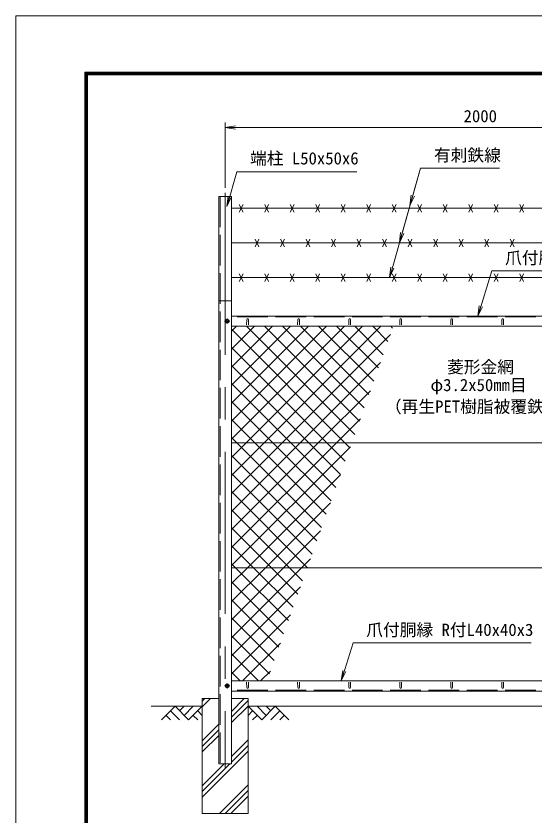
# Model space of a CAD drawing. Units: millimetres, scale not verified. Extents: x -4200 to 4200, y -2970 to 2970.
# Drawn here: x -4200 to -2169, y -166 to 2970 of the extents above; entities that cross this region are included whole.
import ezdxf
from ezdxf.enums import TextEntityAlignment as Align

# ---------------------------------------------------------------- set-up
doc = ezdxf.new("R2010")
doc.units = ezdxf.units.MM
doc.header["$LTSCALE"] = 20
doc.linetypes.add('DASHED', pattern=[7.5, 6, -1.5])
doc.linetypes.add('USER1', pattern=[50.8, 31.75, -6.35, 6.35, -6.35])
for name, color, linetype, lineweight in [('0-0_D-STR1', 1, 'Continuous', 18), ('0-1_D-BMK', 2, 'USER1', 13), ('0-2_D-STR-DIM', 7, 'Continuous', 9), ('0-3_D-STR3', 3, 'Continuous', 13), ('0-4_D-BGD', 7, 'Continuous', 9), ('0-5_D-STR4', 7, 'Continuous', 9), ('0-6_D-DCR-HCH', 7, 'Continuous', 9), ('0-7_D-STR-TXT', 7, 'Continuous', 9), ('0-8_0', 7, 'Continuous', 9), ('0-A_D-STR2', 7, 'Continuous', 9), ('0-B_D-TTL', 7, 'Continuous', 9)]:
    doc.layers.add(name, color=color, linetype=linetype, lineweight=lineweight)
doc.styles.add('ＭＳ ゴシック', font='')
doc.styles.get('ＭＳ ゴシック').set_extended_font_data('MS Gothic')

# ---------------------------------------------------------------- blocks, each defined once
blk = doc.blocks.new('_Open')
at = {"layer": '0-8_0'}
blk.add_line((-20, 3.33), (0, 0), dxfattribs=at)
blk.add_lwpolyline([(-20, -3.33), (0, 0), (-20, 0)], dxfattribs=at)

msp = doc.modelspace()

# ---------------------------------------------------------------- linework, layer by layer
at = {"layer": '0-0_D-STR1'}
for p, q in [((-3404.97, 2261.85), (-3404.97, 38.92)), ((-3404.97, 2261.85), (-3354.97, 2261.85)), ((-3354.97, 38.92), (-3354.97, 2261.85)), ((-3354.97, 1853.92), (-3404.97, 1853.92)), ((-1412.47, 1793.92), (-3354.97, 1793.92)), ((-3294.97, 1780.79), (-3295.72, 1759.29)), ((-3288.97, 1780.79), (-3288.22, 1759.29)), ((-3094.97, 1780.79), (-3095.72, 1759.29)), ((-3088.97, 1780.79), (-3088.22, 1759.29)), ((-2894.97, 1780.79), (-2895.72, 1759.29)), ((-2888.97, 1780.79), (-2888.22, 1759.29)), ((-2694.97, 1780.79), (-2695.72, 1759.29)), ((-2688.97, 1780.79), (-2688.22, 1759.29)), ((-2494.97, 1780.79), (-2495.72, 1759.29)), ((-2488.97, 1780.79), (-2488.22, 1759.29)), ((-2294.97, 1780.79), (-2295.72, 1759.29)), ((-2288.97, 1780.79), (-2288.22, 1759.29)), ((-3354.97, 1753.92), (-1412.47, 1753.92)), ((-3354.97, 363.92), (-1412.47, 363.92)), ((-3294.97, 337.05), (-3295.72, 358.55)), ((-3288.97, 337.05), (-3288.22, 358.55)), ((-3094.97, 337.05), (-3095.72, 358.55)), ((-3088.97, 337.05), (-3088.22, 358.55)), ((-2894.97, 337.05), (-2895.72, 358.55)), ((-2888.97, 337.05), (-2888.22, 358.55)), ((-2694.97, 337.05), (-2695.72, 358.55)), ((-2688.97, 337.05), (-2688.22, 358.55)), ((-2494.97, 337.05), (-2495.72, 358.55)), ((-2488.97, 337.05), (-2488.22, 358.55)), ((-2294.97, 337.05), (-2295.72, 358.55)), ((-2288.97, 337.05), (-2288.22, 358.55)), ((-1412.47, 323.92), (-3354.97, 323.92)), ((-3404.97, 38.92), (-3354.97, 38.92))]:
    msp.add_line(p, q, dxfattribs=at)
at = {"layer": '0-0_D-STR1', "linetype": 'DASHED'}
for p, q in [((-3398.97, 2261.85), (-3398.97, 38.92)), ((-1412.47, 1790.92), (-3354.97, 1790.92)), ((-1412.47, 326.92), (-3354.97, 326.92))]:
    msp.add_line(p, q, dxfattribs=at)
at = {"layer": '0-0_D-STR1'}
for centre, start, end in [((-3291.97, 1779.54), 22.61986, 157.38014), ((-3091.97, 1779.54), 22.61986, 157.38014), ((-2891.97, 1779.54), 22.61986, 157.38014), ((-2691.97, 1779.54), 22.61986, 157.38014), ((-2491.97, 1779.54), 22.61986, 157.38014), ((-2291.97, 1779.54), 22.61986, 157.38014), ((-3291.97, 338.3), 202.61986, 337.38014), ((-3091.97, 338.3), 202.61986, 337.38014), ((-2891.97, 338.3), 202.61986, 337.38014), ((-2691.97, 338.3), 202.61986, 337.38014), ((-2491.97, 338.3), 202.61986, 337.38014), ((-2291.97, 338.3), 202.61986, 337.38014)]:
    msp.add_arc(centre, 3.25, start, end, dxfattribs=at)
at = {"layer": '0-1_D-BMK'}
for p, q in [((-3379.97, 2276.85), (-3379.97, 23.92)), ((-3361.97, 1773.92), (-3381.97, 1773.92)), ((-3371.97, 1783.92), (-3371.97, 1763.92)), ((-3371.97, 353.92), (-3371.97, 333.92)), ((-3361.97, 343.92), (-3381.97, 343.92))]:
    msp.add_line(p, q, dxfattribs=at)
at = {"layer": '0-2_D-STR-DIM'}
for p, q in [((-3379.97, 2296.85), (-3379.97, 2552.41)), ((-3339.97, 2532.41), (-1419.97, 2532.41))]:
    msp.add_line(p, q, dxfattribs=at)
at = {"layer": '0-3_D-STR3'}
for p, q in [((-3324.97, 2231.44), (-3309.97, 2201.44)), ((-3324.97, 2201.44), (-3309.97, 2231.44)), ((-3224.97, 2231.44), (-3209.97, 2201.44)), ((-3224.97, 2201.44), (-3209.97, 2231.44)), ((-3124.97, 2231.44), (-3109.97, 2201.44)), ((-3124.97, 2201.44), (-3109.97, 2231.44)), ((-3024.97, 2231.44), (-3009.97, 2201.44)), ((-3024.97, 2201.44), (-3009.97, 2231.44)), ((-2924.97, 2231.44), (-2909.97, 2201.44)), ((-2924.97, 2201.44), (-2909.97, 2231.44)), ((-2824.97, 2231.44), (-2809.97, 2201.44)), ((-2824.97, 2201.44), (-2809.97, 2231.44)), ((-2724.97, 2231.44), (-2709.97, 2201.44)), ((-2724.97, 2201.44), (-2709.97, 2231.44)), ((-2624.97, 2231.44), (-2609.97, 2201.44)), ((-2624.97, 2201.44), (-2609.97, 2231.44)), ((-2524.97, 2231.44), (-2509.97, 2201.44)), ((-2524.97, 2201.44), (-2509.97, 2231.44)), ((-2424.97, 2231.44), (-2409.97, 2201.44)), ((-2424.97, 2201.44), (-2409.97, 2231.44)), ((-2324.97, 2231.44), (-2309.97, 2201.44)), ((-2324.97, 2201.44), (-2309.97, 2231.44)), ((-2224.97, 2231.44), (-2209.97, 2201.44)), ((-2224.97, 2201.44), (-2209.97, 2231.44)), ((-3354.97, 2216.44), (-1412.47, 2216.44)), ((-3354.97, 2080.49), (-1412.47, 2080.49)), ((-3262.47, 2065.49), (-3247.47, 2095.49)), ((-3262.47, 2095.49), (-3247.47, 2065.49)), ((-3162.47, 2065.49), (-3147.47, 2095.49)), ((-3162.47, 2095.49), (-3147.47, 2065.49)), ((-3062.47, 2065.49), (-3047.47, 2095.49)), ((-3062.47, 2095.49), (-3047.47, 2065.49)), ((-2962.47, 2065.49), (-2947.47, 2095.49)), ((-2962.47, 2095.49), (-2947.47, 2065.49)), ((-2862.47, 2065.49), (-2847.47, 2095.49)), ((-2862.47, 2095.49), (-2847.47, 2065.49)), ((-2762.47, 2065.49), (-2747.47, 2095.49)), ((-2762.47, 2095.49), (-2747.47, 2065.49)), ((-2662.47, 2065.49), (-2647.47, 2095.49)), ((-2662.47, 2095.49), (-2647.47, 2065.49)), ((-2562.47, 2065.49), (-2547.47, 2095.49)), ((-2562.47, 2095.49), (-2547.47, 2065.49)), ((-2462.47, 2065.49), (-2447.47, 2095.49)), ((-2462.47, 2095.49), (-2447.47, 2065.49)), ((-2362.47, 2065.49), (-2347.47, 2095.49)), ((-2362.47, 2095.49), (-2347.47, 2065.49)), ((-2262.47, 2065.49), (-2247.47, 2095.49)), ((-2262.47, 2095.49), (-2247.47, 2065.49)), ((-3354.97, 1944.55), (-1412.47, 1944.55)), ((-3324.97, 1959.55), (-3309.97, 1929.55)), ((-3324.97, 1929.55), (-3309.97, 1959.55)), ((-3224.97, 1959.55), (-3209.97, 1929.55)), ((-3224.97, 1929.55), (-3209.97, 1959.55)), ((-3124.97, 1959.55), (-3109.97, 1929.55)), ((-3124.97, 1929.55), (-3109.97, 1959.55)), ((-3024.97, 1959.55), (-3009.97, 1929.55)), ((-3024.97, 1929.55), (-3009.97, 1959.55)), ((-2924.97, 1959.55), (-2909.97, 1929.55)), ((-2924.97, 1929.55), (-2909.97, 1959.55)), ((-2824.97, 1959.55), (-2809.97, 1929.55)), ((-2824.97, 1929.55), (-2809.97, 1959.55)), ((-2724.97, 1959.55), (-2709.97, 1929.55)), ((-2724.97, 1929.55), (-2709.97, 1959.55)), ((-2624.97, 1959.55), (-2609.97, 1929.55)), ((-2624.97, 1929.55), (-2609.97, 1959.55)), ((-2524.97, 1959.55), (-2509.97, 1929.55)), ((-2524.97, 1929.55), (-2509.97, 1959.55)), ((-2424.97, 1959.55), (-2409.97, 1929.55)), ((-2424.97, 1929.55), (-2409.97, 1959.55)), ((-2324.97, 1959.55), (-2309.97, 1929.55)), ((-2324.97, 1929.55), (-2309.97, 1959.55)), ((-2224.97, 1959.55), (-2209.97, 1929.55)), ((-2224.97, 1929.55), (-2209.97, 1959.55)), ((-1412.47, 1297.17), (-3354.97, 1297.17)), ((-1412.47, 807.17), (-3354.97, 807.17))]:
    msp.add_line(p, q, dxfattribs=at)
for points in [[(-3365.47, 1777.67), (-3371.97, 1781.42), (-3378.47, 1777.67), (-3378.47, 1770.16), (-3371.97, 1766.41), (-3365.47, 1770.16)], [(-3365.47, 347.67), (-3371.97, 351.42), (-3378.47, 347.67), (-3378.47, 340.16), (-3371.97, 336.41), (-3365.47, 340.16)]]:
    msp.add_lwpolyline(points, close=True, dxfattribs=at)
for centre in [(-3371.97, 1773.92), (-3371.97, 343.92)]:
    msp.add_circle(centre, 6.25, dxfattribs=at)
at = {"layer": '0-4_D-BGD'}
for p, q in [((-3469.97, 263.92), (-3669.97, 263.92)), ((-1469.97, 263.92), (-3289.97, 263.92))]:
    msp.add_line(p, q, dxfattribs=at)
at = {"layer": '0-5_D-STR4'}
for p, q in [((-3469.97, 293.92), (-3469.97, -156.08)), ((-3404.97, 293.92), (-3469.97, 293.92)), ((-3289.97, 293.92), (-3354.97, 293.92)), ((-3289.97, 293.92), (-3289.97, -156.08)), ((-3289.97, -156.08), (-3469.97, -156.08))]:
    msp.add_line(p, q, dxfattribs=at)
at = {"layer": '0-6_D-DCR-HCH'}
for p, q in [((-3469.97, 261.68), (-3437.73, 293.92)), ((-3469.97, 283.77), (-3459.83, 293.92)), ((-3354.97, 244.09), (-3305.15, 293.92)), ((-3354.97, 222), (-3289.97, 287)), ((-3576.4, 263.92), (-3629.61, 210.71)), ((-3576.4, 263.92), (-3523.19, 210.71)), ((-3558.66, 246.18), (-3540.92, 263.92)), ((-3540.92, 228.44), (-3505.45, 263.92)), ((-3523.19, 210.71), (-3469.97, 263.92)), ((-3354.97, 199.9), (-3289.97, 264.9)), ((-3236.76, 210.71), (-3289.97, 263.92)), ((-3219.03, 228.44), (-3254.5, 263.92)), ((-3183.55, 263.92), (-3236.76, 210.71)), ((-3201.2, 246.09), (-3219.03, 263.92)), ((-3183.55, 263.92), (-3130.34, 210.71)), ((-3611.87, 228.44), (-3594.05, 210.71)), ((-3594.14, 246.18), (-3558.5, 210.71)), ((-3505.45, 228.44), (-3487.63, 210.71)), ((-3487.71, 246.18), (-3469.97, 228.52)), ((-3272.24, 246.18), (-3289.97, 228.52)), ((-3254.5, 228.44), (-3272.32, 210.71)), ((-3165.81, 246.18), (-3201.45, 210.71)), ((-3148.08, 228.44), (-3165.89, 210.71)), ((-3469.97, 129.09), (-3404.97, 194.09)), ((-3469.97, 107), (-3404.97, 172)), ((-3469.97, 84.9), (-3404.97, 149.9)), ((-3354.97, 67.32), (-3289.97, 132.32)), ((-3354.97, 45.22), (-3289.97, 110.22)), ((-3469.97, -91.88), (-3289.97, 88.12)), ((-3469.97, -69.78), (-3361.28, 38.92)), ((-3469.97, -47.68), (-3383.37, 38.92)), ((-3401.6, -156.08), (-3289.97, -44.46)), ((-3379.5, -156.08), (-3289.97, -66.56)), ((-3357.4, -156.08), (-3289.97, -88.65))]:
    msp.add_line(p, q, dxfattribs=at)
at = {"layer": '0-7_D-STR-TXT'}
for q in [(-2696.29, 2082.42), (-2654.76, 2228.81)]:
    msp.add_line((-2613.79, 2373.28), q, dxfattribs=at)
for points in [[(-2863.62, 2359.73), (-3334.59, 2359.73), (-3372.68, 2225.46)], [(-2304.23, 2373.28), (-2613.79, 2373.28), (-2734.85, 1946.47)], [(-1636.43, 1970.8), (-2334.3, 1970.8), (-2388.31, 1795.83)], [(-2180.85, 512.79), (-2878.73, 512.79), (-2924.09, 365.83)]]:
    msp.add_lwpolyline(points, dxfattribs=at)
at = {"layer": '0-A_D-STR2'}
for p, q in [((-3354.97, 1734.82), (-3335.88, 1753.92)), ((-3354.97, 1664.11), (-3265.17, 1753.92)), ((-3354.97, 1593.4), (-3194.46, 1753.92)), ((-3354.97, 1522.69), (-3123.75, 1753.92)), ((-3354.97, 1451.98), (-3053.04, 1753.92)), ((-3354.97, 1381.27), (-2982.33, 1753.92)), ((-3354.97, 1310.56), (-2911.62, 1753.92)), ((-2910.31, 1297.17), (-3354.97, 1741.83)), ((-3297.66, 1297.17), (-2840.91, 1753.92)), ((-2871.98, 1329.55), (-3296.35, 1753.92)), ((-3226.95, 1297.17), (-2770.2, 1753.92)), ((-2853.4, 1381.67), (-3225.64, 1753.92)), ((-2834.81, 1433.8), (-3154.93, 1753.92)), ((-2816.22, 1485.92), (-3084.22, 1753.92)), ((-2797.63, 1538.04), (-3013.51, 1753.92)), ((-2779.05, 1590.16), (-2942.8, 1753.92)), ((-2760.46, 1642.29), (-2872.09, 1753.92)), ((-2741.87, 1694.41), (-2801.38, 1753.92)), ((-2723.28, 1746.53), (-2730.67, 1753.92)), ((-3156.23, 1297.17), (-2732.38, 1721.02)), ((-2981.02, 1297.17), (-3354.97, 1671.12)), ((-3051.73, 1297.17), (-3354.97, 1600.41)), ((-3085.52, 1297.17), (-2771.58, 1611.12)), ((-3122.44, 1297.17), (-3354.97, 1529.7)), ((-3014.81, 1297.17), (-2810.77, 1501.21)), ((-3193.16, 1297.17), (-3354.97, 1458.99)), ((-3263.87, 1297.17), (-3354.97, 1388.28)), ((-2944.1, 1297.17), (-2849.96, 1391.31)), ((-3334.58, 1297.17), (-3354.97, 1317.56)), ((-3354.97, 1239.85), (-3297.66, 1297.17)), ((-3354.97, 1169.14), (-3226.95, 1297.17)), ((-3354.97, 1098.43), (-3156.23, 1297.17)), ((-3354.97, 1027.72), (-3085.52, 1297.17)), ((-3354.97, 957.01), (-3014.81, 1297.17)), ((-3354.97, 886.3), (-2944.1, 1297.17)), ((-3002.1, 964.69), (-3334.58, 1297.17)), ((-2983.51, 1016.81), (-3263.87, 1297.17)), ((-2964.92, 1068.93), (-3193.16, 1297.17)), ((-2946.34, 1121.06), (-3122.44, 1297.17)), ((-2927.75, 1173.18), (-3051.73, 1297.17)), ((-2909.16, 1225.3), (-2981.02, 1297.17)), ((-2890.57, 1277.43), (-2910.31, 1297.17)), ((-3354.97, 815.58), (-2889.15, 1281.41)), ((-3020.69, 912.57), (-3354.97, 1246.85)), ((-3039.27, 860.44), (-3354.97, 1176.14)), ((-3292.68, 807.17), (-2928.35, 1171.5)), ((-3057.86, 808.32), (-3354.97, 1105.43)), ((-3221.97, 807.17), (-2967.54, 1061.6)), ((-3127.42, 807.17), (-3354.97, 1034.72)), ((-3198.13, 807.17), (-3354.97, 964.01)), ((-3151.26, 807.17), (-3006.73, 951.7)), ((-3268.84, 807.17), (-3354.97, 893.3)), ((-3339.55, 807.17), (-3354.97, 822.59)), ((-3080.55, 807.17), (-3045.92, 841.79)), ((-3354.97, 744.87), (-3292.68, 807.17)), ((-3354.97, 674.16), (-3221.97, 807.17)), ((-3354.97, 603.45), (-3151.26, 807.17)), ((-3354.97, 532.74), (-3080.55, 807.17)), ((-3132.21, 599.83), (-3339.55, 807.17)), ((-3113.62, 651.95), (-3268.84, 807.17)), ((-3095.04, 704.07), (-3198.13, 807.17)), ((-3076.45, 756.2), (-3127.42, 807.17)), ((-3150.8, 547.7), (-3354.97, 751.88)), ((-3354.97, 462.03), (-3085.12, 731.89)), ((-3169.39, 495.58), (-3354.97, 681.17)), ((-3354.97, 391.32), (-3124.31, 621.99)), ((-3187.97, 443.46), (-3354.97, 610.46)), ((-3206.56, 391.33), (-3354.97, 539.75)), ((-3311.67, 363.92), (-3163.5, 512.08)), ((-3249.86, 363.92), (-3354.97, 469.04)), ((-3320.57, 363.92), (-3354.97, 398.33)), ((-3240.96, 363.92), (-3202.69, 402.18))]:
    msp.add_line(p, q, dxfattribs=at)
at = {"layer": '0-B_D-TTL', "color": 2, "lineweight": 18}
msp.add_lwpolyline([(-4200, 2970), (4200, 2970), (4200, -2970), (-4200, -2970)], close=True, dxfattribs=at)
at = {"layer": '0-B_D-TTL'}
for points in [[(-3930, 2750), (3930, 2750), (3930, -2750), (-3930, -2750)], [(-3927.5, 2747.5), (3927.5, 2747.5), (3927.5, -2747.5), (-3927.5, -2747.5)], [(-3925, 2745), (3925, 2745), (3925, -2745), (-3925, -2745)], [(-3922.5, 2742.5), (3922.5, 2742.5), (3922.5, -2742.5), (-3922.5, -2742.5)], [(-3920, 2740), (3920, 2740), (3920, -2740), (-3920, -2740)]]:
    msp.add_lwpolyline(points, close=True, dxfattribs=at)

# ---------------------------------------------------------------- block references
at = {"layer": '0-2_D-STR-DIM', "xscale": 2, "yscale": 2, "rotation": 180}
msp.add_blockref('_Open', (-3379.97, 2532.41), dxfattribs=at)
at = {"layer": '0-7_D-STR-TXT', "xscale": 2, "yscale": 2}
for p, rotation in [((-3373.23, 2223.53), 254.16392), ((-2655.31, 2226.89), 254.16392), ((-2696.84, 2080.49), 254.16392), ((-2735.4, 1944.55), 254.16392), ((-2388.9, 1793.92), 252.84683), ((-2924.68, 363.92), 252.84683)]:
    msp.add_blockref('_Open', p, dxfattribs=dict(at, rotation=rotation))

# ---------------------------------------------------------------- texts
at = {"layer": '0-2_D-STR-DIM', "style": 'ＭＳ ゴシック'}
msp.add_text('2000', height=48.09, dxfattribs=at).set_placement((-2445.22, 2539.16), align=Align.BOTTOM_LEFT)
at = {"layer": '0-7_D-STR-TXT', "style": 'ＭＳ ゴシック'}
for s, p in [('有刺鉄線', (-2561.34, 2386.12)), ('端柱 L50x50x6', (-3282.4, 2373.58)), ('爪付胴縁 R付L40x40x3', (-2282.36, 1983.39)), ('菱形金網', (-2509.92, 1555.63)), ('φ3.2x50mm目', (-2574.9, 1485.19)), ('（再生PET樹脂被覆鉄線）', (-2753.58, 1400.21)), ('爪付胴縁 R付L40x40x3', (-2826.79, 525.37))]:
    msp.add_text(s, height=48.09, dxfattribs=at).set_placement(p, align=Align.BOTTOM_LEFT)

doc.saveas('drawing.dxf')
